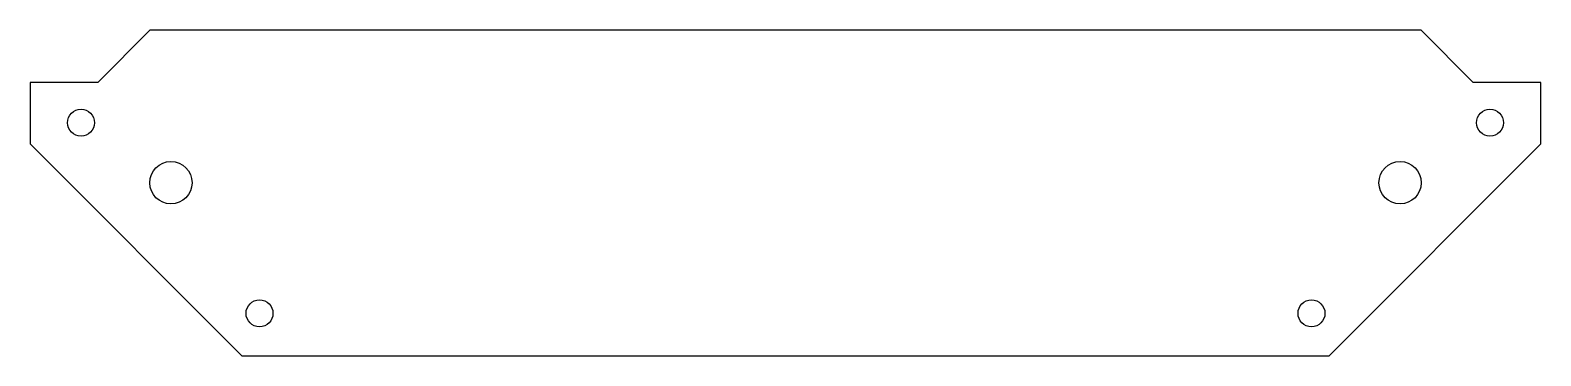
# Model space of a CAD drawing. Header units: millimetres. Extents: x -89 to 89, y -190 to -151.
import ezdxf

# ---------------------------------------------------------------- set-up
doc = ezdxf.new("R2010")
doc.units = ezdxf.units.MM

msp = doc.modelspace()

# ---------------------------------------------------------------- linework, layer by layer
at = {"color": 7, "linetype": 'Continuous', "lineweight": 25}
for p, q in [((-75.03, -151.2), (-81.19, -157.36)), ((75.03, -151.2), (-75.03, -151.2)), ((81.19, -157.36), (75.03, -151.2)), ((-81.19, -157.36), (-89.16, -157.36)), ((-89.16, -157.36), (-89.16, -164.6)), ((89.16, -157.36), (81.19, -157.36)), ((89.16, -164.6), (89.16, -157.36)), ((-89.16, -164.6), (-64.16, -189.6)), ((64.16, -189.6), (89.16, -164.6)), ((-64.16, -189.6), (64.16, -189.6))]:
    msp.add_line(p, q, dxfattribs=at)
for centre, radius in [((-83.16, -162.11), 1.59), ((83.16, -162.11), 1.59), ((-72.55, -169.19), 2.5), ((72.55, -169.19), 2.5), ((-62.09, -184.6), 1.59), ((62.09, -184.6), 1.59)]:
    msp.add_circle(centre, radius, dxfattribs=at)

doc.saveas('drawing.dxf')
